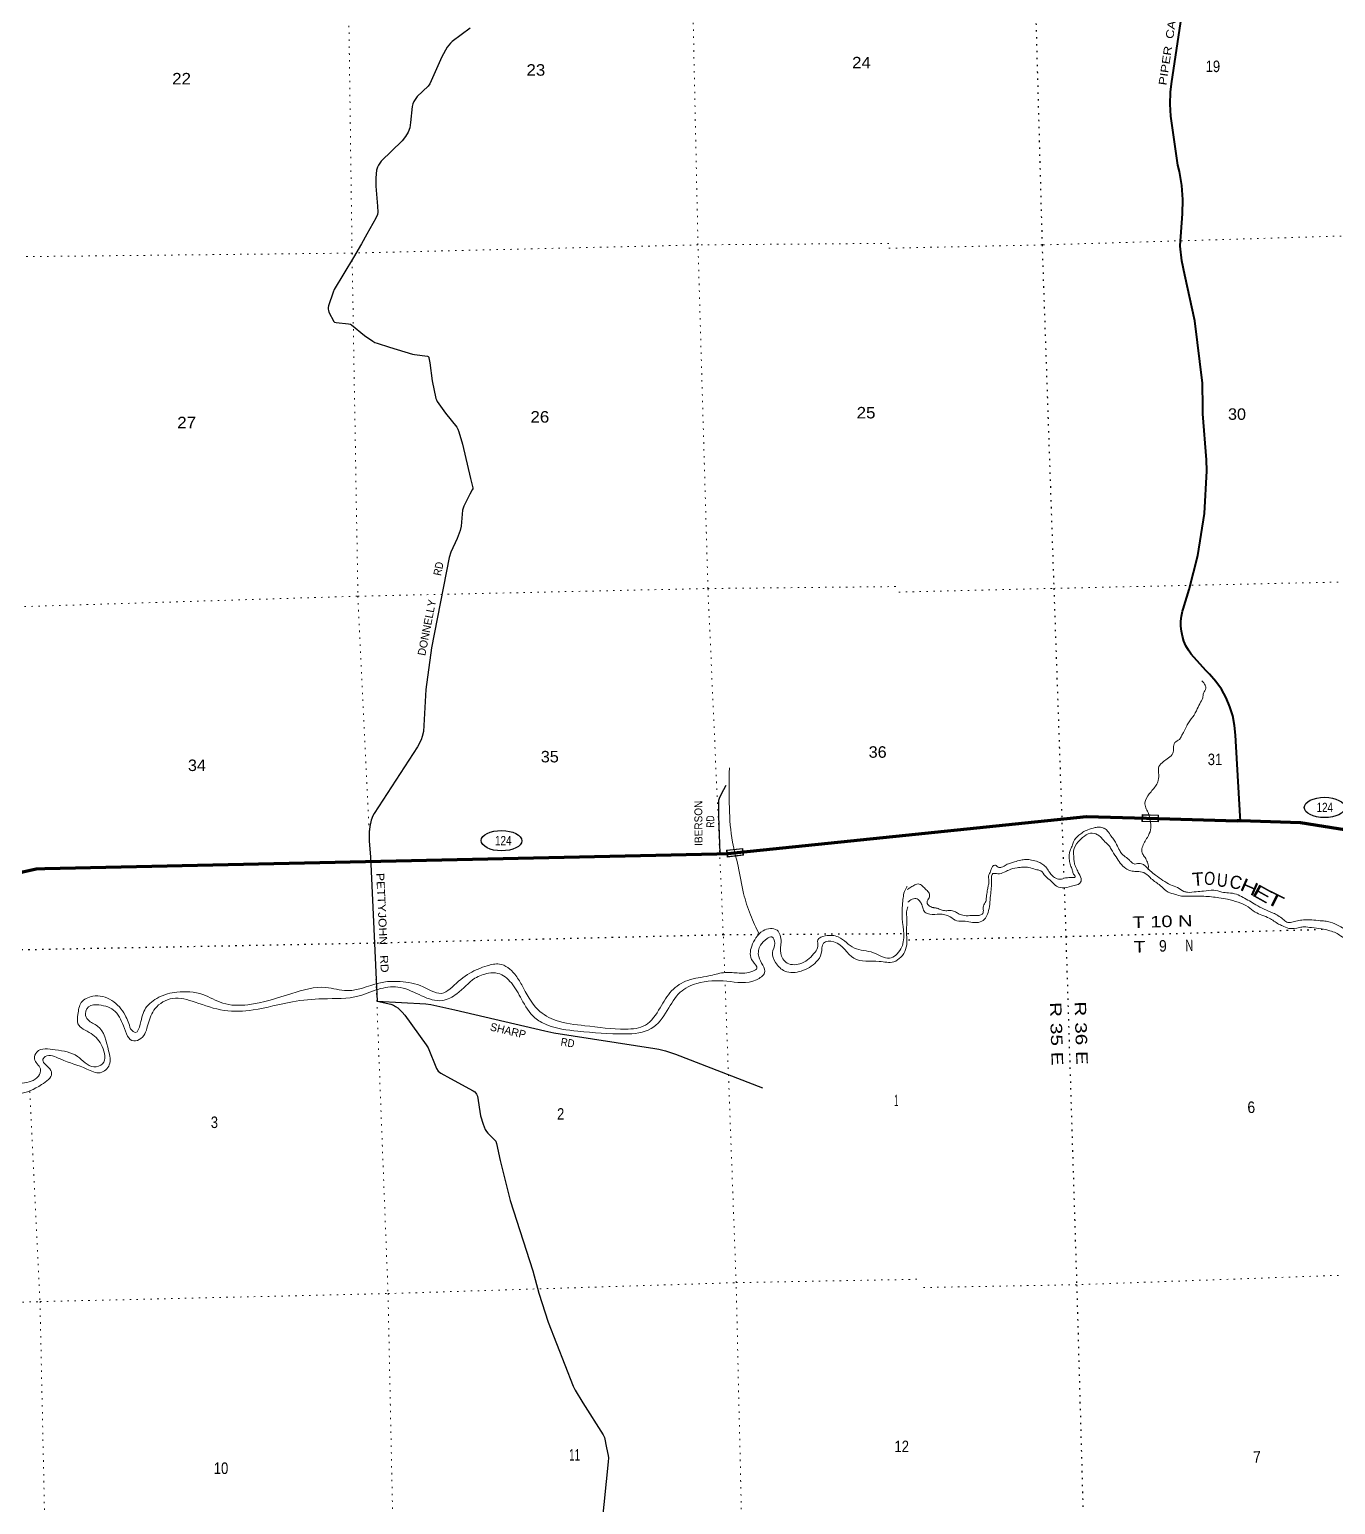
# Model space of a CAD drawing. Header units: feet. Extents: x 505285 to 763886, y -543582 to -353855.
# Drawn here: x 651930 to 671798, y -440132 to -417689 of the extents above; entities that cross this region are included whole.
import ezdxf
from ezdxf.enums import TextEntityAlignment as Align

# ---------------------------------------------------------------- set-up
doc = ezdxf.new("R2010")
doc.units = ezdxf.units.FT
doc.header["$LTSCALE"] = 70
doc.linetypes.add('DOTTED', pattern=[1.5, 0.3, -1.2])
for name, color, linetype, lineweight in [('17', 7, 'Continuous', 25), ('23', 7, 'Continuous', 70), ('26', 7, 'Continuous', 40), ('27', 7, 'Continuous', 13), ('29', 7, 'Continuous', 25), ('30', 7, 'Continuous', 13), ('39', 7, 'Continuous', 13), ('59', 7, 'Continuous', 13), ('6', 7, 'DOTTED', 25), ('7', 7, 'DOTTED', 13)]:
    doc.layers.add(name, color=color, linetype=linetype, lineweight=lineweight)
doc.layers.add('41', color=7, linetype='Continuous')

msp = doc.modelspace()

# ---------------------------------------------------------------- linework, layer by layer
at = {"layer": '17'}
for centre, major_axis in [((671632.45, -429526.69), (-309.24, 1)), ((659111.45, -430031.77), (309.24, -1))]:
    msp.add_ellipse(centre, major_axis=major_axis, ratio=0.500121, dxfattribs=at)
at = {"layer": '23'}
for points in [[(665262.46, -429949.39), (668007.84, -429664.13), (669104.42, -429695.97), (670302.76, -429730.77)], [(674226, -430058.73), (673156.01, -430031.21), (673058.69, -430033.09), (672908.17, -430023.02), (672759.53, -429997.27), (671265.34, -429758.71), (670352.74, -429732.22), (670302.76, -429730.77)], [(652031.69, -430459.78), (652163.21, -430453.41), (662387.03, -430230.96), (662553.86, -430226.71), (665262.46, -429949.39)], [(641278.17, -433839.69), (642527.76, -433435.03), (651830.64, -430507.49), (652031.69, -430459.78)]]:
    msp.add_lwpolyline(points, dxfattribs=at)
at = {"layer": '26'}
msp.add_lwpolyline([(670352.74, -429732.22), (670349.17, -429658.5), (670276.66, -428424.51), (670263.69, -428277.94), (670235.48, -428133.54), (670192.32, -427992.87), (670134.7, -427857.49), (670063.24, -427728.87), (669978.73, -427608.42), (669882.09, -427497.47), (669825.28, -427441.98), (669603.95, -427194.63), (669559.47, -427132.01), (669521.78, -427065.1), (669491.29, -426994.6), (669468.34, -426921.31), (669453.17, -426846.02), (669445.96, -426769.56), (669446.78, -426692.76), (669455.62, -426616.47), (669472.38, -426541.52), (669481.67, -426510.88), (669572.18, -426209.28), (669705.29, -425693.68), (669805.69, -425051.78), (669838.44, -424402.9), (669835.88, -424236.16), (669779.24, -423535.25), (669780.84, -423436.2), (669777.26, -423068.74), (669658.68, -422122.55), (669505.38, -421424.79), (669459.11, -421206.65), (669435.9, -420984.87), (669435.39, -420974.69), (669468.95, -420491.78), (669477.03, -420276.83), (669462.59, -420062.21), (669425.8, -419850.27), (669401.49, -419754.4), (669293.68, -419010.03), (669280.85, -418825.53), (669287.36, -418640.71), (669302.85, -418515.71), (669506.35, -417158.74)], dxfattribs=at)
at = {"layer": '29'}
for points in [[(658635.9, -417670.78), (658360.94, -417872.51), (658333.72, -417897.94), (658284.94, -417957.01), (658201.58, -418104.17), (658021.69, -418515.24), (657993.59, -418551.32), (657828.74, -418709.87), (657804.99, -418737.22), (657776.84, -418782.29), (657762.77, -418818.91), (657750.62, -418861.68), (657728.56, -419103.65), (657716.32, -419185.07), (657690.99, -419252.67), (657651.58, -419317.46), (657597.51, -419384.17), (657280.01, -419692.07), (657240.88, -419752.15), (657223.71, -419785.02), (657211.04, -419827.27), (657196.97, -419948.39), (657197.99, -420073.31), (657226.69, -420375.5), (657227.93, -420466.66), (657222.3, -420506.09), (657200.19, -420559.39), (657063.33, -420802.67)], [(657063.33, -420802.67), (656979.31, -420952.02), (656861.31, -421159.69), (656563.62, -421646.84), (656547.43, -421684.66), (656479.86, -421896.11), (656475.64, -421921.46), (656473.84, -421944.78), (656477.05, -421966.53), (656484.08, -421987.65), (656558.08, -422132.22), (656571.35, -422143.98), (656595.27, -422149.61), (656784.66, -422165.26), (656814.84, -422173.55), (656828.91, -422182), (657027.48, -422346.31), (657153.79, -422433.62), (657184.98, -422449.59), (657220.17, -422463.67), (657404.88, -422523.92), (657759.11, -422628.15), (657788.77, -422635.49), (657986.17, -422661.55), (657994.96, -422665.77), (657999.89, -422669.29), (658002.7, -422674.22), (658005.87, -422685.49), (658022, -422760.16), (658057.65, -423035.96), (658112.13, -423302.32), (658119.87, -423326.27), (658131.02, -423348.4), (658259.09, -423526.05), (658430.9, -423740.09), (658447.1, -423772.71), (658461.18, -423809.32), (658518.15, -423999.74), (658636.53, -424523.32), (658672.42, -424660.49), (658672.29, -424676.84), (658666.66, -424695.15), (658630.36, -424760.63), (658538.58, -424940.2), (658525.92, -424974), (658517.87, -425004.24), (658495.8, -425246.2), (658482.99, -425310.58), (658435.34, -425435.48), (658342.24, -425642.94), (658316.67, -425723.54), (658046.25, -427096.53), (657960.13, -427730.83), (657922.53, -428371.19), (657904.52, -428445.5), (657886.22, -428496.2), (657831.79, -428605.89), (657174.05, -429617.22), (657153.68, -429653.83), (657129.01, -429718.62), (657108.19, -429816.39), (657098.05, -429904.52), (657097.41, -430039.82), (657115.32, -430276.15), (657217.15, -432473.86)], [(662521.48, -429194.67), (662450.47, -429324.1), (662422.59, -429387.91), (662414.14, -429421.71), (662410.59, -429476.38), (662410.01, -429655.2), (662429.77, -430226.14)], [(657217.15, -432473.86), (657428.27, -432521.58), (657468.21, -432536.67), (657500.58, -432554.97), (657531.55, -432576.1), (657552.66, -432594.41), (657597.7, -432640.88), (657638.3, -432687.88), (657966.7, -433136.68), (657995.3, -433184.49), (658122.63, -433500.03), (658148.71, -433536.57), (658185.3, -433567.56), (658334.08, -433652.21), (658681.43, -433836.54), (658703.25, -433852.04), (658721.27, -433871.62), (658731.4, -433887.25), (658743.36, -433921.04), (658792.14, -434220.32), (658830.62, -434347.76), (658864.39, -434428.04), (658881.28, -434456.2), (658903.64, -434483.01), (659010.63, -434589.18), (659022.03, -434605.48), (659032.58, -434637.88), (659091.86, -434897.29), (659242.03, -435507.98), (659588.28, -436576.82), (659678.97, -436918.7), (659822.02, -437358.91), (660202.47, -438331.96), (660230.3, -438392.44), (660347.69, -438583.24), (660655.6, -439071.04), (660676.47, -439113.5), (660710.23, -439271.73), (660735.58, -439386.71), (660738.4, -439423.32), (660735.17, -439483.68), (660638.03, -440431.81)], [(657217.15, -432473.86), (657958.81, -432514.22), (658034.46, -432524.81), (658402.95, -432604.76), (659768.45, -432927.59), (659907.59, -432955.83), (661443.68, -433193.13), (661506.68, -433206.44), (661603.79, -433228.98), (661759.02, -433280.84), (663083.42, -433793.88)]]:
    msp.add_lwpolyline(points, dxfattribs=at)
at = {"layer": '39'}
for points in [[(668960.59, -429637.83), (668945.97, -429601.73), (668911.98, -429530.3), (668899.95, -429454.29), (668964.72, -429320.05), (669069.67, -429186.79), (669101.95, -429115.66), (669106.98, -429001.04), (669112.49, -428904.5), (669180.79, -428828.42), (669257.58, -428770.19), (669324.02, -428700.19), (669332.06, -428623.66), (669353.94, -428538.74), (669422.97, -428490.76), (669455.77, -428439.7), (669484.5, -428386.74), (669526.5, -428303.3), (669562.95, -428238.09), (669646.2, -428119.45), (669682.64, -428054.23), (669734.1, -427948.46), (669777.94, -427858.96), (669790.1, -427786.34), (669824.33, -427713.15), (669817.11, -427667.14), (669763.1, -427598.24)], [(662577.28, -428922.61), (662577.64, -429532.97), (662626.15, -430053.96), (662709.24, -430421.6), (662793.46, -430837.41), (662897.55, -431158.43), (663030.71, -431458.22)], [(668946.66, -430473.39), (668951.27, -430419.04), (668929.16, -430341.28), (668889.14, -430270.01), (668855.62, -430216.65), (668859.49, -430134.2), (668935.82, -429981.59), (668985, -429865.84), (668960.59, -429637.83)], [(665285.83, -430777.58), (665321.35, -430749.84), (665382.66, -430714.11), (665448.31, -430690.32), (665515.42, -430722.73), (665571.12, -430779.54), (665616.63, -430830.58), (665616.51, -430902.89), (665597.23, -430933.52), (665584.29, -430976.03), (665615.65, -431023.42), (665676.58, -431049.97), (665688.67, -431051.66), (665737.1, -431060.46), (665799.98, -431084.94), (665868.58, -431097.23), (665934.8, -431095.52), (666003.39, -431107.8), (666056.41, -431138.57), (666127.43, -431166.86), (666236, -431172.09), (666302.22, -431170.38), (666376.47, -431168.46), (666424.15, -431149.15), (666440.8, -431094.49), (666441.07, -431028.21), (666477.31, -430954.96), (666487.73, -430892.43), (666501.21, -430793.67), (666513.53, -430727.07), (666524.25, -430676.58), (666522.73, -430618.37), (666521.53, -430572.21), (666551.64, -430495.11), (666568.34, -430442.46), (666595.64, -430411.62), (666637.78, -430410.53), (666664.55, -430435.95), (666718.79, -430436.56), (666790.08, -430398.56), (666853.72, -430374.83), (666915.45, -430355.16), (667011.15, -430328.58), (667087.19, -430318.58), (667175.75, -430326.34), (667270.8, -430352), (667329.83, -430382.61), (667389.33, -430431.28), (667437.27, -430498.33), (667476.87, -430553.55), (667522.01, -430590.54), (667607.08, -430618.47), (667690.89, -430598.23), (667754.99, -430592.56), (667795.08, -430589.51), (667835.16, -430586.47), (667836.85, -430574.37), (667820.17, -430550.7), (667800.9, -430505.01), (667787.6, -430457.15), (667761.68, -430387.52), (667747.55, -430307.54), (667747.77, -430239.25), (667760.35, -430182.69), (667790.67, -430113.61), (667813.07, -430048.76), (667894.84, -429950.24), (667953.88, -429904.53), (668029.19, -429866.43), (668140.78, -429833.42), (668208.85, -429825.64), (668271.48, -429840.09), (668279.61, -429843.89), (668330.88, -429884.75), (668385.1, -429961.68), (668432.88, -430022.71), (668468.77, -430090.07), (668515.39, -430183.26), (668557.04, -430240.43), (668600.12, -430275.47), (668667.92, -430333.97), (668698.81, -430363.3), (668745.64, -430388.2), (668783.61, -430381.2), (668864.14, -430389.16), (668913.3, -430426.05), (668981.25, -430490.57), (669061.35, -430558.8), (669173.81, -430636.23), (669290.03, -430703.53), (669393.47, -430743.03), (669491.42, -430802.76), (669548.02, -430817.37), (669678.3, -430807.98), (669792.52, -430799), (669946.78, -430784.97), (670068.07, -430815.98)], [(674453.35, -431572.74), (674281.73, -431614.94), (674130.48, -431667.05), (673959.8, -431743.76), (673812.77, -431803.8), (673699.81, -431860.95), (673488.62, -431924.65), (673370.7, -431945.78), (673254.78, -431966.85), (673157.19, -431997.49), (673057.69, -432032.19), (672913.89, -432062.02), (672767.09, -432053.76), (672627.42, -432011.18), (672511.52, -431955.93), (672407.14, -431880.29), (672284.95, -431815.16), (672216.95, -431748.63), (672093.66, -431641.35), (671976.76, -431547.96), (671874.54, -431478.3), (671803.15, -431435.96), (671713.91, -431402.11), (671584.59, -431371.31), (671433.57, -431355.12), (671318.77, -431342.02), (671252.76, -431351.76), (671086.47, -431366.1), (670991.1, -431328.4), (670932.12, -431299.79), (670791.25, -431211.04), (670679.62, -431165.72), (670575.97, -431118.19), (670467.52, -431040.65), (670317.03, -430968.22), (670155.24, -430924.2), (670024.12, -430901.47), (669913.28, -430886.26), (669794.57, -430877.28), (669668.04, -430876.53), (669559.63, -430877.32), (669457.13, -430873.95), (669362.14, -430850.29), (669254.79, -430814.9), (669131.66, -430713.65), (668996.44, -430610.69), (668903.93, -430528.72), (668804.82, -430501.16), (668764.63, -430500.19), (668684.05, -430490.22), (668606.8, -430454.05), (668524.38, -430373.84), (668459.66, -430279.1), (668386.33, -430162.49), (668348.63, -430103.21), (668272.39, -430028.86), (668226.83, -429975.81), (668177.73, -429940.93), (668070.74, -429919.59), (667949.96, -429984.97), (667883.41, -430050.96), (667814.69, -430187.31), (667814.1, -430241.55), (667818.2, -430321.79)], [(667818.2, -430321.79), (667829.96, -430387.76), (667862.06, -430463.26), (667893.99, -430532.73), (667930.78, -430634.21), (667901.99, -430685.17), (667820.45, -430715.39), (667670.69, -430747.38), (667555.62, -430724.24), (667473.26, -430646.03), (667384.98, -430571.99), (667314.6, -430491.46), (667233.7, -430469.45), (667134.54, -430439.88), (667044.08, -430436.19), (666953.88, -430442.54), (666826.35, -430479.98), (666756.9, -430511.9), (666659.1, -430534.51), (666586.75, -430532.36), (666563.18, -430629.38), (666562.37, -430751.92), (666549.3, -430866.74), (666538.72, -430999.57), (666511.92, -431126.8), (666471.99, -431212.19), (666393.14, -431268.45), (666276.85, -431275.48), (666165.96, -431258.26), (666039.28, -431251.49), (665935.26, -431189.9), (665773.52, -431147.89), (665627.03, -431151.67), (665551.84, -431117.46), (665520.06, -431054.01), (665496.25, -430988.35), (665460.72, -430935.04), (665399.84, -430910.5), (665358.02, -430923.63), (665291.03, -430967.6)], [(653467.36, -432893.6), (653543.13, -432952.2), (653614.44, -432822.17), (653697.21, -432581.45), (653898.32, -432414.49), (654169.9, -432336.35), (654566.85, -432373.98), (654869.48, -432503.99), (655254.04, -432527.83), (655921.48, -432356.83), (656440.03, -432265.35), (656760.81, -432312.65), (657346.72, -432179.55), (657569.82, -432176.75), (657919.49, -432255.55), (658231.31, -432349.22), (658357.83, -432258.15), (658628.28, -432047.53), (658893.02, -431935.41), (659079.37, -431909.31), (659312.19, -432062.91), (659418.61, -432227.26), (659666.75, -432603.4), (659940.05, -432768.17), (660378.19, -432847.07), (661000.67, -432899.92), (661298.79, -432839.28), (661523.7, -432573.42), (661698.57, -432316.67), (661946.09, -432156.73), (662266.18, -432089.6), (662486.17, -432040.69), (662695.34, -432044.21), (662933.94, -432016.98), (662997.25, -431973.46), (662932.39, -431866.43), (662916.93, -431637.88), (662982.22, -431507.97), (663090.27, -431401.23), (663302.12, -431393.9), (663363.66, -431570.02), (663359.8, -431746.79), (663455.74, -431893.3), (663678.93, -431894.52), (663880.1, -431729.56), (663924.18, -431638.26), (663923.91, -431541.89), (664035.06, -431481.26), (664234.47, -431497.05), (664479.73, -431666.44), (664770.89, -431736.46), (665012.1, -431819.61), (665185.7, -431679.34), (665206.83, -431217.62), (665215.17, -430953.2), (665260.51, -430762.16), (665282.74, -430727.51)], [(670068.07, -430815.98), (670168.72, -430825.43), (670289.75, -430846.41), (670391.45, -430896), (670489.18, -430947.7), (670585.07, -431005.48), (670713.38, -431074.47), (670849.45, -431133.22), (670922.74, -431171.49), (670998.41, -431223.77), (671055.85, -431270.49), (671217.98, -431250.23), (671310.02, -431237.81), (671438.5, -431236.5), (671563.34, -431249.34), (671635.79, -431255.5), (671718.53, -431271.44), (671850.54, -431328.28), (671958.62, -431391.77), (672058.89, -431463.49), (672122.15, -431502.03), (672179.33, -431538.71), (672308.85, -431653.86), (672423.37, -431733.25), (672549.52, -431796.27), (672667.69, -431861.51), (672822.09, -431929.82), (672935.25, -431957.03), (673033.31, -431944.45), (673176.74, -431900.58), (673294.19, -431861.39), (673437.73, -431821.53), (673644.33, -431735.85), (673759.88, -431700.73), (673915.61, -431666.58), (674001.01, -431630.22), (674097.87, -431571.48), (674223.08, -431522.05), (674236.81, -431509.65), (674435.43, -431472.18)], [(653361.77, -432849.7), (653517.99, -433079.24), (653623.68, -433042.83), (653735.01, -432819.57), (653840.07, -432586.41), (654105.82, -432432.1), (654448.94, -432488.96), (654892.18, -432613.93), (655334.3, -432606.41), (655930.5, -432483.13), (656391.82, -432437.05), (656945.17, -432394.41), (657271.35, -432282.45), (657571.34, -432265.78), (658211.8, -432463.5), (658432.63, -432360.95), (658706.53, -432126.15), (658913.81, -432049.41), (659054.56, -432050.39), (659261.07, -432196.52), (659415.7, -432444.17), (659619.41, -432726.89), (659790.72, -432829.62), (660273.59, -432929.64), (660986.3, -432972.51), (661388.48, -432891.56), (661633.26, -432615.23), (661829.75, -432337.93), (662083.92, -432203.96), (662539.49, -432170.05), (662989.32, -432148.31), (663111.48, -432043.28), (663023.16, -431794.2), (663051.28, -431622.93), (663151.43, -431522.39), (663223.2, -431496.75), (663267.63, -431590.16), (663232.87, -431735.47), (663280.64, -431885.03), (663422.47, -432016.5), (663671.73, -432015.14), (663899.68, -431877.71), (663975.01, -431747.59), (664011.5, -431590.19), (664165.85, -431570.81), (664471.33, -431821.22), (664858.47, -431869.1), (665077.73, -431874.41), (665258.28, -431687.81), (665272.31, -431389.13), (665278.26, -431236.68), (665280.06, -431074.69), (665292.55, -431036.57)], [(640558.37, -434708.17), (640590.69, -434775.33), (640677.57, -434793.53), (640748.74, -434657.48), (640780.07, -434452.01), (640837.74, -434340.33), (641145.17, -434163.04), (641557.52, -433926.15), (641747.99, -433811.8), (641914.65, -433797.51), (641990.14, -433847.68), (642078.07, -434165.03), (642254.14, -434384.1), (642541.72, -434387.94), (642943.21, -434192.56), (643019.73, -434112.61), (643082.61, -434051.02), (643370.49, -433982.57), (643722.32, -434067.35), (644014.16, -434081.14), (644707.22, -434058.17), (645355.44, -434094.4), (645569.37, -434214.27), (645792.12, -434281.76), (646077.95, -434211.35), (646316.33, -434089.76), (646341.82, -433892.44), (646253.39, -433723.68), (646310.58, -433591.94), (646536.81, -433466.6), (646892.31, -433366.58), (647146.95, -433507.66), (647384.69, -433699.3), (647838.29, -434006.76), (648341.26, -434277.02), (648537.66, -434250.7), (648784.58, -433980.35), (648931.02, -433796.49), (649042.36, -433743.89), (649393.46, -433882.9), (649949.16, -434087.77), (650311.05, -434088), (650312.46, -433977.54), (650272.24, -433637.08), (650332.08, -433447.06), (650550.06, -433398.19), (651000.33, -433565.17), (651428.17, -433718.58), (651818.28, -433722.22), (652065.08, -433616.51), (652096.63, -433505.4), (652004.46, -433348.77), (652040.31, -433249.62), (652322.93, -433213.41), (652659.06, -433314.59), (652910.06, -433471.81), (653041.69, -433426.81), (653035.52, -433165.93), (652865.9, -432964.79), (652667.38, -432816.47), (652666.07, -432675.96), (652718.11, -432496.14), (652892.71, -432398.01), (653181.77, -432464.06), (653384, -432684.58), (653467.36, -432893.6)], [(640468.79, -434755.42), (640497.01, -434809.47), (640677.7, -434883.88), (640881.44, -434742.96), (640909.91, -434501.41), (640913.85, -434412.98), (640995.05, -434361.04), (641303.19, -434213.85), (641633.71, -434021.43), (641733.71, -433935.67), (641800.37, -433873.74), (641867.04, -433930.91), (641998.59, -434204.89), (642133.13, -434452.96), (642432.28, -434520.81), (642942.75, -434343.16), (643187.32, -434143.13), (643318.33, -434072.04), (643588.87, -434120.42), (643918.4, -434197.65), (644223.26, -434166.99), (644815.47, -434130.13), (645317.53, -434191.59), (645630.45, -434331.42), (645864.35, -434360.51), (646331.33, -434213.92), (646451.64, -434030.62), (646411.88, -433794.56), (646370.8, -433672.97), (646473.4, -433590.44), (646720.86, -433512.83), (646886.93, -433479.13), (647102.76, -433679.28), (647584.72, -433996.17), (648146.58, -434291.25), (648476.44, -434382.53), (648706.71, -434172.77), (648972, -433914.07), (649050.81, -433846.11), (649213.18, -433910.88), (649817.59, -434134.77), (650324.52, -434232.27), (650455.38, -434155.16), (650432.49, -434037.2), (650398.3, -433696.6), (650432.92, -433545.27), (650538.89, -433520.9), (650825.07, -433635.2), (651360.68, -433840.51), (651775.81, -433881.75), (652114.33, -433743.95), (652267.13, -433574.01), (652220.74, -433482.65), (652135.36, -433358), (652170.58, -433317.08), (652396.58, -433352.37), (652802.31, -433506.26), (653006.69, -433562.09), (653144.55, -433440.66), (653133.54, -433230.08), (652963.77, -432852.25), (652820.83, -432758.96), (652780.42, -432665.46), (652861.92, -432541.23), (652952.11, -432529.25), (653209.34, -432610.04), (653361.77, -432849.7)]]:
    msp.add_spline(points, degree=3, dxfattribs=at)
at = {"layer": '59'}
msp.add_line((662663.13, -430214.42), (662663.09, -430214.03), dxfattribs=at)
for points in [[(668856.98, -429635.14), (669106.88, -429641.96), (669104.02, -429746.92), (668854.11, -429740.1)], [(669098.66, -429649.73), (668864.75, -429643.35), (668862.32, -429732.32), (669096.24, -429738.7)], [(662533.11, -430175.99), (662781.6, -430148.51), (662793.14, -430252.87), (662544.65, -430280.35)], [(662551.72, -430271.51), (662541.94, -430183.06), (662774.52, -430157.34), (662784.3, -430245.79)]]:
    msp.add_lwpolyline(points, close=True, dxfattribs=at)
at = {"layer": '6'}
for p, q in [((665197.93, -431450.1), (663339.36, -431459.93)), ((665305.8, -431449.53), (665271.74, -431449.71))]:
    msp.add_line(p, q, dxfattribs=at)
for points in [[(666898.38, -402424.03), (666960.27, -405099.31), (667111.05, -410407.85), (667189.27, -415706.23), (667334.77, -420966.7), (667513.49, -426192.18), (667665.55, -430603.22)], [(667670.52, -430747.46), (667696.11, -431489.86), (667860.67, -436788.01), (668008.92, -442076.54), (668171, -447356.67), (668176.87, -448118.41)], [(663025.96, -431461.59), (662486.61, -431464.44), (657181.67, -431592.5), (651828.62, -431694.11), (646565.78, -431801.5), (641255.33, -432020.35), (635958.29, -432126.47), (633629.17, -432212.27)], [(665303.83, -431539.63), (667696.11, -431489.86), (671632.29, -431379.09)]]:
    msp.add_lwpolyline(points, dxfattribs=at)
at = {"layer": '7'}
for points in [[(662505.88, -432039.55), (662484.56, -431462.47), (662251.41, -426194.99), (662099.59, -420965.92), (661987.34, -415709.89), (661888.34, -410419.44), (661736, -405168.29), (661680.16, -402574.75)], [(656421.27, -402725.45), (656517.45, -405363.07), (656641.15, -410592.75), (656765.41, -415846.51), (656837.18, -421091.37), (656926.48, -426311.75), (657180.67, -431618.94), (657384.53, -436923.19), (657494.57, -442255.56), (657667.46, -447610.68), (657670.66, -448425.78)], [(696665.98, -420218.7), (693810.69, -420272.52), (688488.6, -420395.99), (683223.58, -420552.12), (677944.96, -420648.35), (672619.85, -420810.05), (667334.77, -420966.7), (665004.36, -421016.97)], [(665002.21, -420942.73), (662099.59, -420965.92), (656837.18, -421091.37), (651611.34, -421147.76), (646317.01, -421368.27), (641018.39, -421492.49), (635717.47, -421604.72), (633340.2, -421710.98)], [(665155.54, -426249.1), (667513.49, -426192.18), (672757.48, -426076.76), (678088.66, -425916.91), (683395.66, -425753.66), (688638.17, -425658.37), (693923.98, -425529.82), (696824.17, -425444.62)], [(633484.71, -426962.58), (635872.94, -426817.65), (641090.31, -426743.37), (646352.95, -426627.95), (651644.88, -426475.76), (656926.48, -426311.75), (662251.41, -426194.99), (665153.11, -426165.16)], [(663014.85, -448267.51), (663001.73, -447463.6), (662802.38, -442095), (662680.14, -436756.87), (662510.98, -432177.71)], [(651933.87, -433849.96), (652089.88, -437045.32), (652203.84, -442373.59), (652342.2, -447713.39), (652339.39, -448572.21)], [(697143.08, -435980.07), (694279.88, -436075.21), (688962.55, -436150.34), (686366.68, -436323.87), (683645.89, -436327.9), (678377.73, -436363.6), (673102.77, -436600.33), (667860.67, -436788.01), (665461.32, -436832.1)], [(633773.33, -437451.15), (636093.94, -437351.87), (641467.96, -437270.2), (646786.8, -437235.89), (652089.88, -437045.32), (657384.53, -436923.19), (662680.14, -436756.87), (665457.66, -436705.32)]]:
    msp.add_lwpolyline(points, dxfattribs=at)

# ---------------------------------------------------------------- texts
at = {"layer": '17', "width": 0.8}
for p in [(671635.35, -429595), (659137.5, -430100.08)]:
    msp.add_text('124', height=140, dxfattribs=at).set_placement(p, align=Align.CENTER)
at = {"layer": '27', "width": 1.25}
msp.add_text('PIPER  CANYON  ', height=120, rotation=81.471, dxfattribs=at).set_placement((669223.95, -418544.35))
at = {"layer": '30'}
for s, rotation, width, p in [('RD', 78.858, 0.9, (658210.23, -425905.16)), ('IBERSON', 90.314, 0.95, (662166.31, -429766.05)), ('RD', 91.314, 0.8, (662347.09, -429738.79)), ('PETTYJOHN   RD', 272.653, 1.15, (657240.59, -431283.84)), ('RD', 351.218, 0.9, (660108.23, -433164.58))]:
    msp.add_text(s, height=120, rotation=rotation, dxfattribs=dict(at, width=width)).set_placement(p, align=Align.CENTER)
for s, rotation, p in [('DONNELLY', 78.858, (658033.14, -426800.91)), ('SHARP', 346.698, (659196.63, -432980.53))]:
    msp.add_text(s, height=120, rotation=rotation, dxfattribs=at).set_placement(p, align=Align.CENTER)
at = {"layer": '41'}
for s, rotation, width, p in [('T', 4.489, 1.1, (669711.69, -430714.76)), ('O', 354.323, 0.8, (669874.69, -430705.21)), ('U', 354.624, 0.85, (670067.25, -430733.32)), ('C', 347.634, 0.95, (670261.32, -430762.15)), ('H', 336.522, 1.35, (670449.07, -430828.75)), ('E', 330.82, 1.6, (670636.17, -430926.6)), ('T', 333.344, 1.6, (670830.69, -431025.8))]:
    msp.add_text(s, height=200, rotation=rotation, dxfattribs=dict(at, width=width)).set_placement(p, align=Align.CENTER)
at = {"layer": '6'}
for s, rotation, width, p in [('T 10 N', 1.612, 1.3, (668712.15, -431361.23)), ('T ', 1.612, 1.25, (668730.87, -431735.85)), ('9', 1.612, 0.9, (669116.32, -431721.16)), ('N', 1.612, 0.7, (669517.52, -431713.71)), ('R 35 E', 271.779, 1.35, (667452.07, -432490.92)), ('R 36 E', 271.779, 1.35, (667826.91, -432480.02))]:
    msp.add_text(s, height=175, rotation=rotation, dxfattribs=dict(at, width=width)).set_placement(p)
at = {"layer": '7'}
for s, width, p in [('24', 1.1, (664444.02, -418279.95)), ('23', 1.1, (659489.94, -418391.79)), ('19', 0.85, (669822.27, -418336.87)), ('22', 1.1, (654100.62, -418524.66)), ('26', 1.1, (659551.16, -423670.62)), ('25', 1.1, (664513.36, -423606.77)), ('30', 1.05, (670163.16, -423628.37)), ('27', 1.1, (654177.4, -423756.98)), ('35', 1.05, (659708.7, -428840.56)), ('36', 1.05, (664696.31, -428770.03)), ('34', 1.05, (654340.12, -428972.07)), ('31', 0.85, (669854.5, -428881.94)), ('1', 0.4, (665085.45, -434070.79)), ('3', 0.85, (654687.85, -434404.05)), ('2', 0.85, (659955.36, -434277.17)), ('12', 0.85, (665088.43, -439335.68)), ('11', 0.65, (660138.63, -439463.95)), ('10', 0.85, (654733.24, -439667.82))]:
    msp.add_text(s, height=175, dxfattribs=dict(at, width=width)).set_placement(p)
at = {"layer": '7', "width": 0.9}
for s, p in [('6', (670460.53, -434176.56)), ('7', (670547.93, -439497.96))]:
    msp.add_text(s, height=175, rotation=1.48, dxfattribs=at).set_placement(p)

doc.saveas('drawing.dxf')
